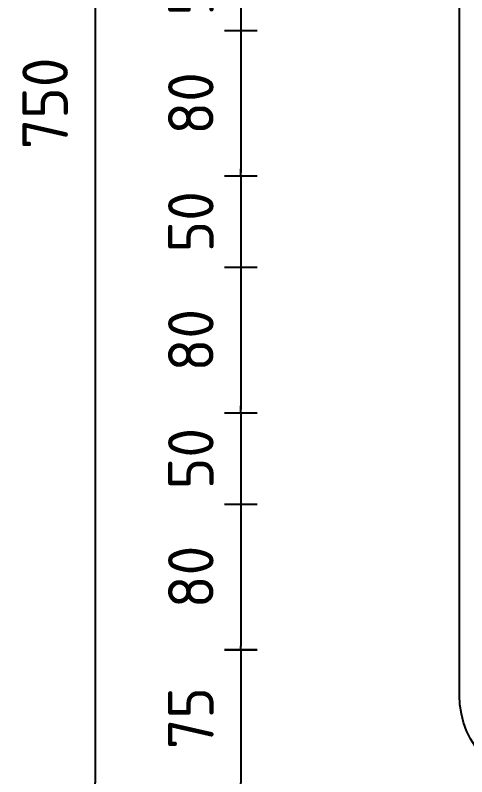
# Model space of a CAD drawing. Extents: x 0 to 420, y 0 to 297.
# Drawn here: x 117.31 to 142.1, y 150.47 to 192.28 of the extents above; entities that cross this region are included whole.
import ezdxf

# ---------------------------------------------------------------- set-up
doc = ezdxf.new("R2010")
doc.units = 0
doc.layers.get('0').update_dxf_attribs({"linetype": 'CONTINUOUS'})
doc.layers.get('DEFPOINTS').update_dxf_attribs({"linetype": 'CONTINUOUS'})
doc.layers.add('L35', color=3, linetype='CONTINUOUS')
doc.layers.add('T25', color=1, linetype='CONTINUOUS')
doc.styles.add('ISO', font='iso3098b.shx')
doc.dimstyles.new('SIGNSDIM', dxfattribs={"dimtxt": 2.5, "dimasz": 0.2, "dimexe": 1.5, "dimexo": 2, "dimgap": 1.5, "dimtad": 1, "dimdec": 4, "dimlfac": 10, "dimrnd": 1, "dimdsep": 46, "dimtxsty": 'ISO', "dimblk": 'SGNDIM', "dimcen": 2.5, "dimse2": 1, "dimadec": 0, "dimazin": 0, "dimtfac": 1, "dimtdec": 4, "dimtix": 1, "dimtmove": 0, "dimatfit": 3, "dimldrblk": 'SGNDIM', "dimfxl": 1, "dimtolj": 1, "dimtzin": 0, "dimarcsym": 0})

# ---------------------------------------------------------------- blocks, each defined once
blk = doc.blocks.new('SGNDIM')
for p, q in [((0, 4.5), (0, -4.5)), ((0, 0), (-1, 0))]:
    blk.add_line(p, q)
blk = doc.blocks.new('*D14')
at = {"layer": 'DEFPOINTS', "color": 0, "transparency": 16777216}
for p in [(141.698, 157.443), (129.698, 149.943), (141.698, 149.943)]:
    blk.add_point(p, dxfattribs=at)
at = {"layer": 'T25', "color": 0, "lineweight": -2, "transparency": 16777216}
for p, q in [((129.698, 157.243), (129.698, 150.143)), ((139.698, 149.943), (128.198, 149.943))]:
    blk.add_line(p, q, dxfattribs=at)
at = {"layer": 'T25', "color": 0, "lineweight": -2, "transparency": 16777216, "xscale": 0.2, "yscale": 0.2, "zscale": 0.2}
for p, rotation in [((129.698, 157.443), 90), ((129.698, 149.943), 270)]:
    blk.add_blockref('SGNDIM', p, dxfattribs=dict(at, rotation=rotation))
at = {"layer": 'T25', "color": 0, "transparency": 16777216, "insert": (126.948, 153.693), "char_height": 2.5, "attachment_point": 5, "rotation": 90, "style": 'ISO'}
blk.add_mtext('\\A1;75', dxfattribs=at)
blk = doc.blocks.new('*D15')
at = {"layer": 'DEFPOINTS', "color": 0, "transparency": 16777216}
for p in [(141.698, 165.443), (129.698, 157.443), (141.698, 157.443)]:
    blk.add_point(p, dxfattribs=at)
at = {"layer": 'T25', "color": 0, "lineweight": -2, "transparency": 16777216}
blk.add_line((129.698, 165.243), (129.698, 157.643), dxfattribs=at)
at = {"layer": 'T25', "color": 0, "lineweight": -2, "transparency": 16777216, "xscale": 0.2, "yscale": 0.2, "zscale": 0.2}
for p, rotation in [((129.698, 165.443), 90), ((129.698, 157.443), 270)]:
    blk.add_blockref('SGNDIM', p, dxfattribs=dict(at, rotation=rotation))
at = {"layer": 'T25', "color": 0, "transparency": 16777216, "insert": (126.948, 161.443), "char_height": 2.5, "attachment_point": 5, "rotation": 90, "style": 'ISO'}
blk.add_mtext('\\A1;80', dxfattribs=at)
blk = doc.blocks.new('*D16')
at = {"layer": 'DEFPOINTS', "color": 0, "transparency": 16777216}
for p in [(141.698, 170.443), (129.698, 165.443), (141.698, 165.443)]:
    blk.add_point(p, dxfattribs=at)
at = {"layer": 'T25', "color": 0, "lineweight": -2, "transparency": 16777216}
for p, q in [((129.698, 170.643), (129.698, 170.843)), ((129.698, 170.443), (129.698, 165.443)), ((129.698, 165.243), (129.698, 165.043))]:
    blk.add_line(p, q, dxfattribs=at)
at = {"layer": 'T25', "color": 0, "lineweight": -2, "transparency": 16777216, "xscale": 0.2, "yscale": 0.2, "zscale": 0.2}
for p, rotation in [((129.698, 170.443), 270), ((129.698, 165.443), 90)]:
    blk.add_blockref('SGNDIM', p, dxfattribs=dict(at, rotation=rotation))
at = {"layer": 'T25', "color": 0, "transparency": 16777216, "insert": (126.948, 167.943), "char_height": 2.5, "attachment_point": 5, "rotation": 90, "style": 'ISO'}
blk.add_mtext('\\A1;50', dxfattribs=at)
blk = doc.blocks.new('*D17')
at = {"layer": 'DEFPOINTS', "color": 0, "transparency": 16777216}
for p in [(141.698, 178.443), (129.698, 170.443), (141.698, 170.443)]:
    blk.add_point(p, dxfattribs=at)
at = {"layer": 'T25', "color": 0, "lineweight": -2, "transparency": 16777216}
blk.add_line((129.698, 178.243), (129.698, 170.643), dxfattribs=at)
at = {"layer": 'T25', "color": 0, "lineweight": -2, "transparency": 16777216, "xscale": 0.2, "yscale": 0.2, "zscale": 0.2}
for p, rotation in [((129.698, 178.443), 90), ((129.698, 170.443), 270)]:
    blk.add_blockref('SGNDIM', p, dxfattribs=dict(at, rotation=rotation))
at = {"layer": 'T25', "color": 0, "transparency": 16777216, "insert": (126.948, 174.443), "char_height": 2.5, "attachment_point": 5, "rotation": 90, "style": 'ISO'}
blk.add_mtext('\\A1;80', dxfattribs=at)
blk = doc.blocks.new('*D18')
at = {"layer": 'DEFPOINTS', "color": 0, "transparency": 16777216}
for p in [(141.698, 183.443), (129.698, 178.443), (141.698, 178.443)]:
    blk.add_point(p, dxfattribs=at)
at = {"layer": 'T25', "color": 0, "lineweight": -2, "transparency": 16777216}
for p, q in [((129.698, 183.643), (129.698, 183.843)), ((129.698, 183.443), (129.698, 178.443)), ((129.698, 178.243), (129.698, 178.043))]:
    blk.add_line(p, q, dxfattribs=at)
at = {"layer": 'T25', "color": 0, "lineweight": -2, "transparency": 16777216, "xscale": 0.2, "yscale": 0.2, "zscale": 0.2}
for p, rotation in [((129.698, 183.443), 270), ((129.698, 178.443), 90)]:
    blk.add_blockref('SGNDIM', p, dxfattribs=dict(at, rotation=rotation))
at = {"layer": 'T25', "color": 0, "transparency": 16777216, "insert": (126.948, 180.943), "char_height": 2.5, "attachment_point": 5, "rotation": 90, "style": 'ISO'}
blk.add_mtext('\\A1;50', dxfattribs=at)
blk = doc.blocks.new('*D19')
at = {"layer": 'DEFPOINTS', "color": 0, "transparency": 16777216}
for p in [(141.698, 191.443), (129.698, 183.443), (141.698, 183.443)]:
    blk.add_point(p, dxfattribs=at)
at = {"layer": 'T25', "color": 0, "lineweight": -2, "transparency": 16777216}
blk.add_line((129.698, 191.243), (129.698, 183.643), dxfattribs=at)
at = {"layer": 'T25', "color": 0, "lineweight": -2, "transparency": 16777216, "xscale": 0.2, "yscale": 0.2, "zscale": 0.2}
for p, rotation in [((129.698, 191.443), 90), ((129.698, 183.443), 270)]:
    blk.add_blockref('SGNDIM', p, dxfattribs=dict(at, rotation=rotation))
at = {"layer": 'T25', "color": 0, "transparency": 16777216, "insert": (126.948, 187.443), "char_height": 2.5, "attachment_point": 5, "rotation": 90, "style": 'ISO'}
blk.add_mtext('\\A1;80', dxfattribs=at)
blk = doc.blocks.new('*D20')
at = {"layer": 'DEFPOINTS', "color": 0, "transparency": 16777216}
for p in [(141.698, 196.443), (129.698, 191.443), (141.698, 191.443)]:
    blk.add_point(p, dxfattribs=at)
at = {"layer": 'T25', "color": 0, "lineweight": -2, "transparency": 16777216}
for p, q in [((129.698, 196.643), (129.698, 196.843)), ((129.698, 196.443), (129.698, 191.443)), ((129.698, 191.243), (129.698, 191.043))]:
    blk.add_line(p, q, dxfattribs=at)
at = {"layer": 'T25', "color": 0, "lineweight": -2, "transparency": 16777216, "xscale": 0.2, "yscale": 0.2, "zscale": 0.2}
for p, rotation in [((129.698, 196.443), 270), ((129.698, 191.443), 90)]:
    blk.add_blockref('SGNDIM', p, dxfattribs=dict(at, rotation=rotation))
at = {"layer": 'T25', "color": 0, "transparency": 16777216, "insert": (126.948, 193.943), "char_height": 2.5, "attachment_point": 5, "rotation": 90, "style": 'ISO'}
blk.add_mtext('\\A1;50', dxfattribs=at)
blk = doc.blocks.new('*D40')
at = {"layer": 'DEFPOINTS', "color": 0, "transparency": 16777216}
for p in [(141.698, 224.943), (121.698, 149.943), (141.698, 149.943)]:
    blk.add_point(p, dxfattribs=at)
at = {"layer": 'T25', "color": 0, "lineweight": -2, "transparency": 16777216}
for p, q in [((139.698, 224.943), (120.198, 224.943)), ((121.698, 224.743), (121.698, 150.143)), ((139.698, 149.943), (120.198, 149.943))]:
    blk.add_line(p, q, dxfattribs=at)
at = {"layer": 'T25', "color": 0, "lineweight": -2, "transparency": 16777216, "xscale": 0.2, "yscale": 0.2, "zscale": 0.2}
for p, rotation in [((121.698, 224.943), 90), ((121.698, 149.943), 270)]:
    blk.add_blockref('SGNDIM', p, dxfattribs=dict(at, rotation=rotation))
at = {"layer": 'T25', "color": 0, "transparency": 16777216, "insert": (118.948, 187.443), "char_height": 2.5, "attachment_point": 5, "rotation": 90, "style": 'ISO'}
blk.add_mtext('\\A1;750', dxfattribs=at)

msp = doc.modelspace()

# ---------------------------------------------------------------- linework, layer by layer
at = {"layer": 'L35'}
msp.add_lwpolyline([(141.697897, 154.943323), (141.697897, 219.943323, -0.414213562), (146.697897, 224.943323), (181.697897, 224.943323, -0.414213562), (186.697897, 219.943323), (186.697897, 154.943323, -0.414213562), (181.697897, 149.943323), (146.697897, 149.943323, -0.414213562)], format="xyb", close=True, dxfattribs=at)

# ---------------------------------------------------------------- dimensions: what is measured, and where the dimension line sits
at = {"layer": 'T25'}
for base, p1, p2, override, picture, middle in [((121.697897, 149.943323), (141.697897, 224.943323), (141.697897, 149.943323), {"dimse2": 0}, '*D40', (118.947897, 187.443323)), ((129.697897, 191.443323), (141.697897, 196.443323), (141.697897, 191.443323), {"dimse1": 1}, '*D20', (126.947897, 193.943323)), ((129.697897, 183.443323), (141.697897, 191.443323), (141.697897, 183.443323), {"dimse1": 1}, '*D19', (126.947897, 187.443323)), ((129.697897, 178.443323), (141.697897, 183.443323), (141.697897, 178.443323), {"dimse1": 1}, '*D18', (126.947897, 180.943323)), ((129.697897, 170.443323), (141.697897, 178.443323), (141.697897, 170.443323), {"dimse1": 1}, '*D17', (126.947897, 174.443323)), ((129.697897, 165.443323), (141.697897, 170.443323), (141.697897, 165.443323), {"dimse1": 1}, '*D16', (126.947897, 167.943323)), ((129.697897, 157.443323), (141.697897, 165.443323), (141.697897, 157.443323), {"dimse1": 1}, '*D15', (126.947897, 161.443323)), ((129.697897, 149.943323), (141.697897, 157.443323), (141.697897, 149.943323), {"dimse1": 1, "dimse2": 0}, '*D14', (126.947897, 153.693323))]:
    dim = msp.add_linear_dim(base=base, p1=p1, p2=p2, angle=90, dimstyle='SIGNSDIM', override=override, dxfattribs=at)
    dim.commit()
    dim.dimension.update_dxf_attribs({"geometry": picture, "text_midpoint": middle})

doc.saveas('drawing.dxf')
